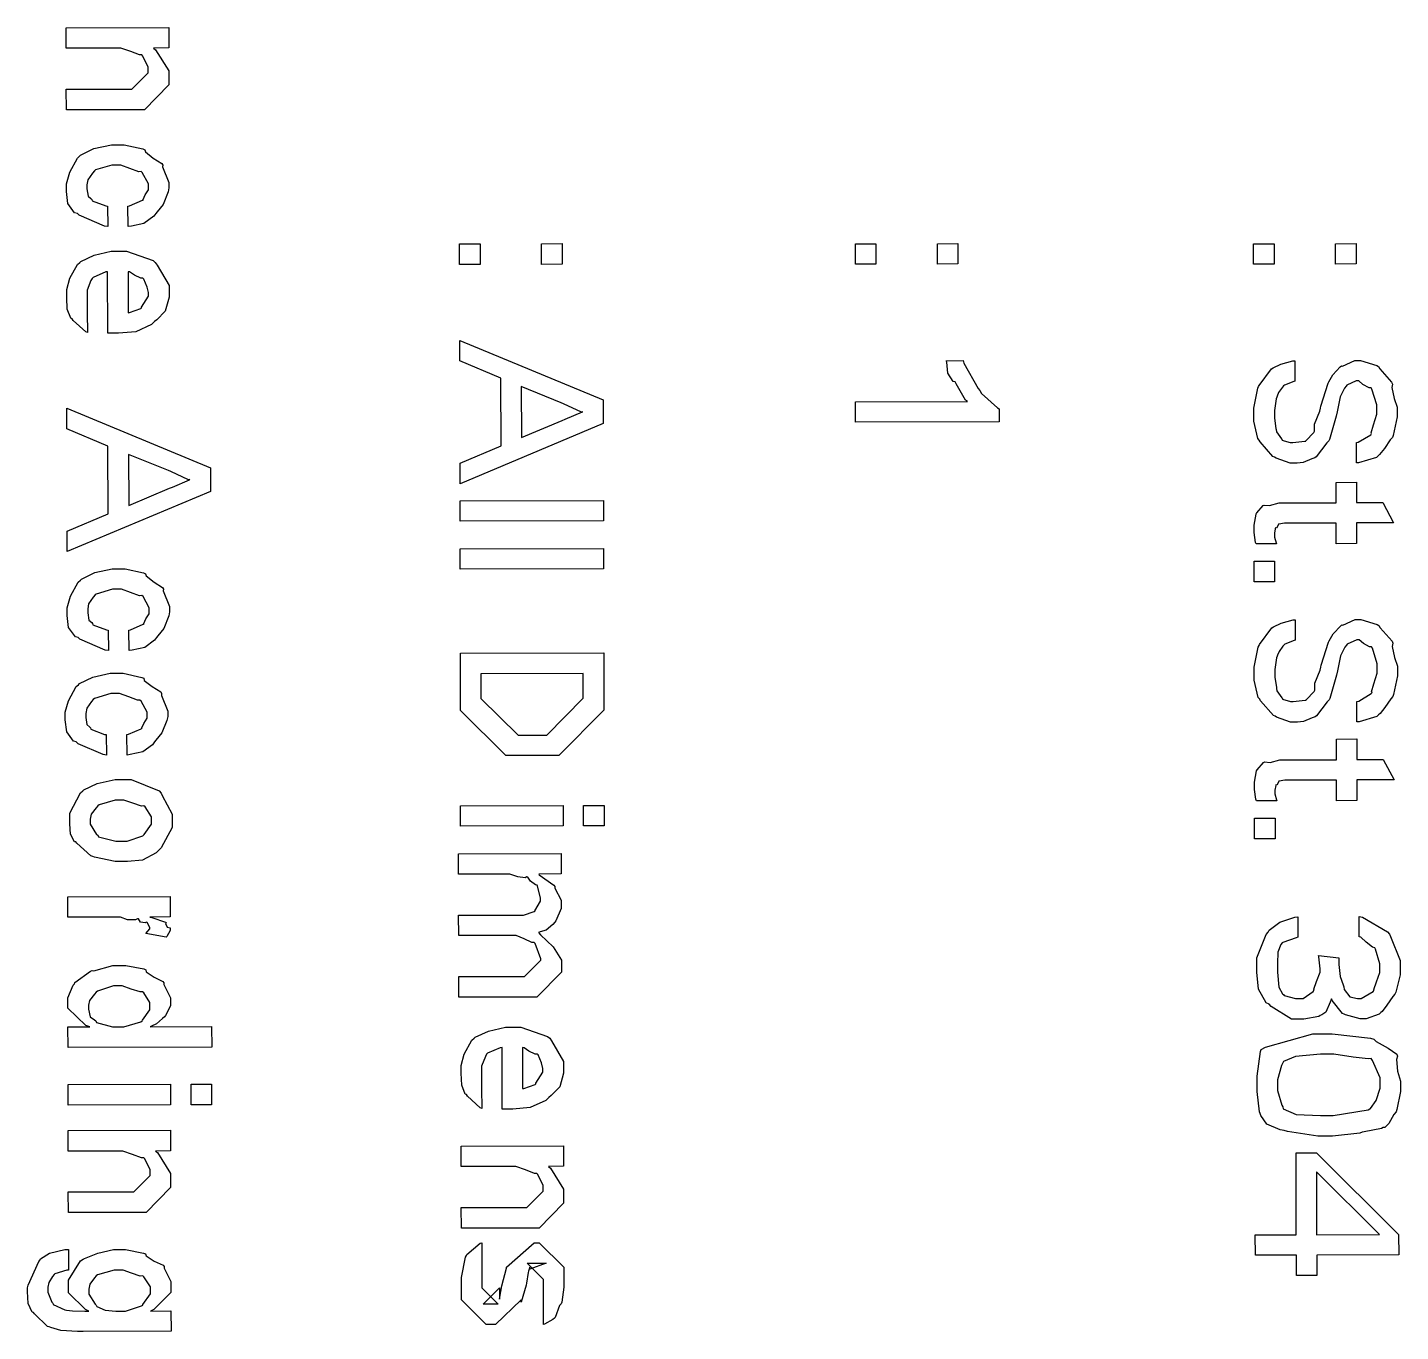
# Model space of a CAD drawing. Extents: x 0.1 to 11.6, y 0.3 to 16.2.
# Drawn here: x 6.43 to 7.361, y 2.392 to 3.276 of the extents above; entities that cross this region are included whole.
import ezdxf

# ---------------------------------------------------------------- set-up
doc = ezdxf.new("R2010")
doc.units = 0
doc.layers.get('0').update_dxf_attribs({"linetype": 'CONTINUOUS'})

msp = doc.modelspace()

# ---------------------------------------------------------------- linework, layer by layer
at = {"color": 0}
for points in [[(6.45649, 3.27582), (6.52593, 3.27604), (6.52593, 3.26215), (6.51574, 3.26193), (6.51708, 3.26085), (6.52593, 3.24669), (6.52593, 3.24197), (6.52593, 3.23719), (6.50944, 3.22026), (6.49837, 3.22026), (6.45671, 3.22026), (6.45649, 3.23415), (6.49511, 3.23415), (6.50097, 3.23415), (6.51204, 3.24522), (6.51204, 3.24631), (6.51204, 3.24908), (6.5084, 3.25663), (6.50771, 3.25738), (6.50618, 3.25738), (6.50017, 3.25965), (6.49343, 3.26193), (6.49121, 3.26193), (6.45649, 3.26193), (6.45649, 3.27582)], [(6.48443, 3.15483), (6.48465, 3.14094), (6.48242, 3.14128), (6.46528, 3.14865), (6.46403, 3.14985), (6.46218, 3.15033), (6.45757, 3.15674), (6.45665, 3.16476), (6.45665, 3.16743), (6.45665, 3.17003), (6.45882, 3.17785), (6.46403, 3.18739), (6.46556, 3.18869), (6.46625, 3.18951), (6.47526, 3.19385), (6.48714, 3.1965), (6.49115, 3.1965), (6.49582, 3.1965), (6.50846, 3.19362), (6.50982, 3.19303), (6.51019, 3.19162), (6.51551, 3.18744), (6.52132, 3.18381), (6.52197, 3.18261), (6.52181, 3.18143), (6.5261, 3.17079), (6.5261, 3.16721), (6.5255, 3.16444), (6.52208, 3.15603), (6.51807, 3.15099), (6.51719, 3.14985), (6.51585, 3.14794), (6.50917, 3.14307), (6.50071, 3.14128), (6.49854, 3.14094), (6.49832, 3.15483), (6.49946, 3.15506), (6.50814, 3.15886), (6.50874, 3.1594), (6.50863, 3.15944), (6.50999, 3.16243), (6.51221, 3.16601), (6.51221, 3.16721), (6.51221, 3.16997), (6.50803, 3.17757), (6.50722, 3.17828), (6.50564, 3.17822), (6.49962, 3.18039), (6.49343, 3.18261), (6.49138, 3.18261), (6.48742, 3.18261), (6.47635, 3.17936), (6.47553, 3.17871), (6.47433, 3.17731), (6.47114, 3.17275), (6.47054, 3.16928), (6.47054, 3.16808), (6.47054, 3.1665), (6.47135, 3.16168), (6.47325, 3.16), (6.47379, 3.1594), (6.47407, 3.15842), (6.48324, 3.155), (6.48443, 3.15483)], [(6.72319, 3.12924), (6.73708, 3.12924), (6.73708, 3.11535), (6.72319, 3.11535), (6.72319, 3.12924)], [(6.77875, 3.12924), (6.79264, 3.12944), (6.79264, 3.11556), (6.77875, 3.11535), (6.77875, 3.12924)], [(6.99154, 3.12929), (7.00543, 3.12929), (7.00543, 3.1154), (6.99154, 3.1154), (6.99154, 3.12929)], [(7.0471, 3.12929), (7.06099, 3.1295), (7.06099, 3.11561), (7.0471, 3.1154), (7.0471, 3.12929)], [(7.26144, 3.12929), (7.27533, 3.12929), (7.27533, 3.1154), (7.26144, 3.1154), (7.26144, 3.12929)], [(7.317, 3.12929), (7.33089, 3.1295), (7.33089, 3.11561), (7.317, 3.1154), (7.317, 3.12929)], [(6.47065, 3.08257), (6.47086, 3.06913), (6.46972, 3.0695), (6.4611, 3.07732), (6.46044, 3.07844), (6.45953, 3.07878), (6.45719, 3.0849), (6.45676, 3.09293), (6.45676, 3.0956), (6.45676, 3.09819), (6.45893, 3.1059), (6.46414, 3.11535), (6.46565, 3.11664), (6.46642, 3.1174), (6.47537, 3.12158), (6.48693, 3.12424), (6.49083, 3.12424), (6.49735, 3.12424), (6.51535, 3.11794), (6.51687, 3.11664), (6.51801, 3.11486), (6.52621, 3.10092), (6.52621, 3.09625), (6.52621, 3.0931), (6.52365, 3.08365), (6.51785, 3.07781), (6.51622, 3.0765), (6.51421, 3.07454), (6.50364, 3.06967), (6.49192, 3.06868), (6.48801, 3.06868), (6.48719, 3.06868), (6.48535, 3.06868), (6.48475, 3.06868), (6.48454, 3.11035), (6.4834, 3.11029), (6.47472, 3.1065), (6.47412, 3.10579), (6.47325, 3.10433), (6.47065, 3.09782), (6.47065, 3.0956), (6.47065, 3.09364), (6.47065, 3.08925), (6.47065, 3.08778), (6.47065, 3.08649), (6.47065, 3.08356), (6.47065, 3.08257)], [(6.49843, 3.11035), (6.49843, 3.08257), (6.4994, 3.08268), (6.507, 3.08539), (6.50754, 3.08583), (6.50754, 3.08621), (6.51232, 3.09375), (6.51232, 3.09625), (6.51232, 3.09625), (6.51133, 3.09993), (6.50906, 3.10536), (6.5084, 3.10601), (6.50706, 3.1059), (6.50276, 3.10792), (6.49946, 3.11029), (6.49843, 3.11035)], [(6.72331, 3.06381), (6.82053, 3.02343), (6.82053, 3.00738), (6.72353, 2.96658), (6.72353, 2.98047), (6.75131, 2.99219), (6.75108, 3.03819), (6.72331, 3.04992), (6.72331, 3.06381)], [(6.99164, 3.00831), (6.99164, 3.02219), (7.06739, 3.0224), (7.06614, 3.02322), (7.05979, 3.03429), (7.05914, 3.03564), (7.05767, 3.03586), (7.05404, 3.04161), (7.05339, 3.04893), (7.05306, 3.04997), (7.06456, 3.05018), (7.06506, 3.04824), (7.07476, 3.03125), (7.07585, 3.02979), (7.07688, 3.02772), (7.08778, 3.01807), (7.08886, 3.01742), (7.08886, 3.00851), (6.99164, 3.00831)], [(7.28939, 3.04997), (7.28939, 3.03608), (7.28863, 3.03597), (7.28228, 3.03347), (7.28179, 3.03304), (7.28093, 3.03196), (7.27843, 3.02849), (7.27746, 3.02604), (7.27724, 3.02522), (7.27681, 3.02414), (7.2755, 3.01617), (7.2755, 3.01351), (7.2755, 3.01096), (7.27658, 3.00407), (7.27681, 3.00331), (7.27692, 3.00185), (7.28028, 2.99696), (7.28071, 2.99658), (7.28065, 2.99621), (7.28618, 2.99442), (7.28808, 2.99442), (7.28808, 2.99442), (7.29611, 2.99533), (7.29676, 2.9955), (7.29676, 2.99561), (7.30231, 3.00131), (7.30263, 3.00222), (7.30263, 3.00222), (7.30263, 3.00694), (7.30626, 3.01585), (7.30675, 3.01785), (7.30692, 3.0191), (7.3119, 3.03472), (7.31239, 3.03564), (7.31239, 3.03564), (7.31511, 3.04031), (7.32021, 3.0459), (7.32107, 3.0465), (7.32161, 3.04628), (7.32997, 3.05018), (7.33279, 3.05018), (7.33382, 3.05018), (7.345, 3.04676), (7.34603, 3.04606), (7.34694, 3.04454), (7.35504, 3.03543), (7.35558, 3.03413), (7.35519, 3.03185), (7.35667, 3.02436), (7.35883, 3.0185), (7.35883, 3.01654), (7.35883, 3.01187), (7.35612, 2.99924), (7.35558, 2.99789), (7.35411, 2.99625), (7.35015, 2.9904), (7.3469, 2.98628), (7.34581, 2.98551), (7.34467, 2.98438), (7.33262, 2.98079), (7.33128, 2.98074), (7.33128, 2.99463), (7.33242, 2.99479), (7.34093, 2.99983), (7.34147, 3.00071), (7.34115, 3.00108), (7.34272, 3.0064), (7.34494, 3.01372), (7.34494, 3.01611), (7.34494, 3.01996), (7.34169, 3.03071), (7.34104, 3.03151), (7.33968, 3.03157), (7.33561, 3.03396), (7.33285, 3.03629), (7.33192, 3.03629), (7.33106, 3.03629), (7.3246, 3.03342), (7.32411, 3.03282), (7.32303, 3.03136), (7.32015, 3.02539), (7.31853, 3.01764), (7.31803, 3.01525), (7.31743, 3.01232), (7.31282, 2.99658), (7.31239, 2.99571), (7.31099, 2.99431), (7.30382, 2.98486), (7.30285, 2.98421), (7.30089, 2.9834), (7.29497, 2.98101), (7.2909, 2.98053), (7.28961, 2.98053), (7.28614, 2.98053), (7.27681, 2.984), (7.27572, 2.98465), (7.27458, 2.98497), (7.26594, 2.9949), (7.26531, 2.99615), (7.26437, 2.99724), (7.26161, 3.00896), (7.26161, 3.01286), (7.26161, 3.01779), (7.26432, 3.03131), (7.26486, 3.03261), (7.26514, 3.0331), (7.27354, 3.04443), (7.27463, 3.04519), (7.27463, 3.04519), (7.27989, 3.04758), (7.28797, 3.04997), (7.28939, 3.04997)], [(6.76497, 3.03256), (6.76519, 2.99783), (6.79275, 3.00954), (6.79482, 3.01031), (6.80637, 3.01531), (6.80664, 3.0154), (6.80572, 3.01519), (6.79362, 3.02083), (6.7921, 3.02149), (6.76497, 3.03256)], [(6.45697, 3.01774), (6.55419, 2.97738), (6.55419, 2.96132), (6.45719, 2.92051), (6.45719, 2.9344), (6.48497, 2.94613), (6.48475, 2.99214), (6.45697, 3.00385), (6.45697, 3.01774)], [(6.49864, 2.98649), (6.49886, 2.95176), (6.52642, 2.96349), (6.52849, 2.96425), (6.54004, 2.96924), (6.54031, 2.96935), (6.53939, 2.96912), (6.52729, 2.97478), (6.52576, 2.97543), (6.49864, 2.98649)], [(7.27696, 2.92583), (7.26307, 2.92583), (7.26275, 2.92676), (7.26178, 2.93343), (7.26178, 2.9356), (7.26178, 2.93838), (7.26318, 2.94601), (7.26351, 2.94667), (7.26367, 2.94672), (7.26796, 2.95182), (7.2685, 2.9521), (7.2685, 2.9521), (7.27229, 2.95171), (7.27886, 2.95361), (7.28108, 2.95361), (7.31733, 2.95361), (7.31733, 2.9675), (7.33122, 2.96772), (7.33122, 2.95383), (7.34901, 2.95383), (7.35639, 2.93994), (7.33122, 2.93994), (7.33122, 2.92606), (7.31733, 2.92583), (7.31733, 2.93972), (7.28369, 2.93972), (7.28233, 2.93972), (7.27849, 2.93918), (7.27826, 2.93907), (7.27806, 2.93842), (7.27686, 2.93642), (7.27632, 2.93668), (7.27632, 2.93668), (7.27615, 2.93604), (7.27567, 2.93294), (7.27567, 2.93192), (7.27567, 2.93039), (7.27675, 2.92649), (7.27696, 2.92583)], [(6.72347, 2.95503), (6.82069, 2.95524), (6.82069, 2.94135), (6.72347, 2.94114), (6.72347, 2.95503)], [(6.72353, 2.92242), (6.82075, 2.92264), (6.82075, 2.90875), (6.72353, 2.90853), (6.72353, 2.92242)], [(7.26183, 2.91396), (7.27572, 2.91396), (7.27572, 2.90007), (7.26183, 2.90007), (7.26183, 2.91396)], [(6.48492, 2.86724), (6.48514, 2.85335), (6.48292, 2.85368), (6.46576, 2.86106), (6.46451, 2.86225), (6.46268, 2.86274), (6.45806, 2.86914), (6.45714, 2.87717), (6.45714, 2.87983), (6.45714, 2.88243), (6.45931, 2.89025), (6.46451, 2.89979), (6.46604, 2.9011), (6.46674, 2.90192), (6.47575, 2.90625), (6.48763, 2.9089), (6.49164, 2.9089), (6.49631, 2.9089), (6.50896, 2.90603), (6.51031, 2.90543), (6.51069, 2.90403), (6.516, 2.89985), (6.52181, 2.89621), (6.52246, 2.89501), (6.52229, 2.89382), (6.52658, 2.88319), (6.52658, 2.87961), (6.52599, 2.87685), (6.52257, 2.86843), (6.51856, 2.86339), (6.51768, 2.86225), (6.51633, 2.86035), (6.50965, 2.85547), (6.50119, 2.85368), (6.49903, 2.85335), (6.49881, 2.86724), (6.49994, 2.86746), (6.50863, 2.87125), (6.50922, 2.87181), (6.50911, 2.87185), (6.51047, 2.87483), (6.51269, 2.87842), (6.51269, 2.87961), (6.51269, 2.88238), (6.50851, 2.88997), (6.50771, 2.89068), (6.50613, 2.89063), (6.50011, 2.89279), (6.49392, 2.89501), (6.49186, 2.89501), (6.4879, 2.89501), (6.47683, 2.89176), (6.47601, 2.89111), (6.47482, 2.88971), (6.47163, 2.88514), (6.47103, 2.88167), (6.47103, 2.88049), (6.47103, 2.8789), (6.47185, 2.87408), (6.47374, 2.8724), (6.47428, 2.87181), (6.47456, 2.87082), (6.48372, 2.8674), (6.48492, 2.86724)], [(7.28965, 2.87429), (7.28965, 2.8604), (7.2889, 2.86029), (7.28256, 2.85781), (7.28207, 2.85736), (7.28119, 2.85628), (7.27869, 2.85281), (7.27772, 2.85038), (7.2775, 2.84956), (7.27707, 2.84847), (7.27576, 2.8405), (7.27578, 2.83783), (7.27576, 2.83529), (7.27686, 2.8284), (7.27707, 2.82764), (7.27718, 2.82617), (7.28054, 2.82129), (7.28097, 2.8209), (7.28093, 2.82053), (7.28646, 2.81874), (7.28836, 2.81874), (7.28836, 2.81874), (7.29639, 2.81967), (7.29704, 2.81982), (7.29704, 2.81993), (7.30257, 2.82563), (7.3029, 2.82656), (7.3029, 2.82656), (7.3029, 2.83128), (7.30653, 2.84017), (7.30701, 2.84218), (7.30718, 2.84343), (7.31218, 2.85906), (7.31267, 2.85997), (7.31267, 2.85997), (7.31537, 2.86464), (7.32047, 2.87022), (7.32135, 2.87082), (7.32189, 2.87061), (7.33024, 2.87451), (7.33306, 2.87451), (7.3341, 2.87451), (7.34526, 2.8711), (7.34631, 2.87039), (7.34722, 2.86888), (7.35531, 2.85975), (7.35585, 2.85846), (7.35547, 2.85617), (7.35693, 2.84868), (7.3591, 2.84283), (7.3591, 2.84088), (7.3591, 2.83621), (7.35639, 2.82357), (7.35585, 2.82221), (7.35439, 2.82058), (7.35042, 2.81472), (7.34717, 2.8106), (7.34608, 2.80985), (7.34494, 2.80871), (7.3329, 2.80512), (7.33154, 2.80507), (7.33154, 2.81896), (7.33268, 2.81913), (7.34119, 2.82417), (7.34174, 2.82503), (7.34142, 2.82542), (7.34299, 2.83074), (7.34521, 2.83806), (7.34521, 2.84044), (7.34521, 2.84429), (7.34196, 2.85504), (7.34131, 2.85585), (7.33996, 2.8559), (7.33589, 2.85829), (7.33311, 2.86062), (7.33219, 2.86062), (7.33133, 2.86062), (7.32487, 2.85775), (7.32437, 2.85715), (7.32329, 2.85568), (7.32042, 2.84972), (7.31879, 2.84196), (7.31831, 2.83957), (7.31771, 2.83664), (7.3131, 2.8209), (7.31267, 2.82004), (7.31125, 2.81862), (7.3041, 2.80919), (7.30311, 2.80854), (7.30117, 2.80772), (7.29525, 2.80533), (7.29118, 2.80485), (7.28987, 2.80485), (7.2864, 2.80485), (7.27707, 2.80832), (7.27599, 2.80897), (7.27485, 2.80929), (7.26622, 2.81922), (7.26557, 2.82047), (7.26465, 2.82156), (7.26187, 2.83328), (7.26187, 2.83718), (7.26187, 2.84212), (7.2646, 2.85562), (7.26514, 2.85693), (7.2654, 2.85742), (7.27382, 2.86876), (7.2749, 2.86953), (7.2749, 2.86953), (7.28017, 2.8719), (7.28825, 2.87429), (7.28965, 2.87429)], [(6.72368, 2.85157), (6.8209, 2.85178), (6.8209, 2.82292), (6.8209, 2.81293), (6.79053, 2.78233), (6.77294, 2.78213), (6.7545, 2.78213), (6.72368, 2.81272), (6.72368, 2.82118), (6.72368, 2.85157)], [(6.48361, 2.79639), (6.48383, 2.7825), (6.48161, 2.78282), (6.46446, 2.79021), (6.46322, 2.79139), (6.46137, 2.79189), (6.45676, 2.79829), (6.45583, 2.80632), (6.45583, 2.80897), (6.45583, 2.81158), (6.45801, 2.81939), (6.46322, 2.82894), (6.46474, 2.83024), (6.46544, 2.83106), (6.47444, 2.83539), (6.48633, 2.83806), (6.49035, 2.83806), (6.49501, 2.83806), (6.50765, 2.83518), (6.509, 2.83458), (6.50939, 2.83317), (6.51471, 2.829), (6.52051, 2.82536), (6.52115, 2.82417), (6.521, 2.82297), (6.52528, 2.81233), (6.52528, 2.80876), (6.52468, 2.80599), (6.52126, 2.79758), (6.51725, 2.79254), (6.51639, 2.7914), (6.51503, 2.7895), (6.50836, 2.78461), (6.49989, 2.78282), (6.49772, 2.7825), (6.4975, 2.79639), (6.49864, 2.79661), (6.50732, 2.8004), (6.50792, 2.80094), (6.50781, 2.801), (6.50917, 2.80399), (6.51139, 2.80757), (6.51139, 2.80876), (6.51139, 2.81153), (6.50722, 2.81913), (6.5064, 2.81982), (6.50483, 2.81976), (6.49881, 2.82194), (6.49262, 2.82417), (6.49056, 2.82417), (6.4866, 2.82417), (6.47553, 2.8209), (6.47472, 2.82026), (6.47353, 2.81885), (6.47032, 2.81429), (6.46972, 2.81082), (6.46972, 2.80963), (6.46972, 2.80806), (6.47054, 2.80322), (6.47244, 2.80154), (6.47299, 2.80094), (6.47325, 2.79997), (6.48242, 2.79656), (6.48361, 2.79639)], [(6.73757, 2.83768), (6.73757, 2.82183), (6.73757, 2.82096), (6.76275, 2.79601), (6.77317, 2.79601), (6.78228, 2.79601), (6.80701, 2.82118), (6.80701, 2.82226), (6.80701, 2.83789), (6.73757, 2.83768)], [(7.27724, 2.75157), (7.26335, 2.75157), (7.26301, 2.7525), (7.26204, 2.75917), (7.26204, 2.76133), (7.26204, 2.76411), (7.26346, 2.77175), (7.26378, 2.7724), (7.26394, 2.77246), (7.26822, 2.77756), (7.26878, 2.77783), (7.26878, 2.77783), (7.27257, 2.77746), (7.27914, 2.77935), (7.28136, 2.77935), (7.3176, 2.77935), (7.3176, 2.79324), (7.33149, 2.79346), (7.33149, 2.77957), (7.34928, 2.77957), (7.35667, 2.76568), (7.33149, 2.76568), (7.33149, 2.75179), (7.3176, 2.75157), (7.3176, 2.76546), (7.28396, 2.76546), (7.28261, 2.76546), (7.27875, 2.76492), (7.27854, 2.76481), (7.27832, 2.76417), (7.27713, 2.76215), (7.27658, 2.76243), (7.27658, 2.76243), (7.27642, 2.76178), (7.27593, 2.75868), (7.27593, 2.75765), (7.27593, 2.75612), (7.27701, 2.75222), (7.27724, 2.75157)], [(6.49354, 2.76585), (6.50038, 2.76585), (6.51937, 2.75825), (6.52089, 2.75672), (6.52154, 2.7551), (6.52826, 2.74251), (6.52826, 2.73828), (6.52826, 2.73329), (6.52083, 2.71963), (6.51937, 2.71832), (6.51747, 2.71631), (6.50808, 2.71132), (6.49799, 2.71029), (6.49463, 2.71029), (6.48958, 2.71029), (6.47564, 2.71322), (6.47444, 2.71376), (6.47304, 2.71408), (6.4636, 2.72265), (6.46294, 2.72374), (6.46208, 2.72374), (6.45931, 2.72894), (6.45882, 2.73579), (6.45882, 2.73807), (6.45882, 2.74311), (6.46619, 2.75694), (6.46772, 2.75825), (6.46843, 2.759), (6.47749, 2.76318), (6.48953, 2.76585), (6.49354, 2.76585)], [(6.49354, 2.75196), (6.48964, 2.75196), (6.47879, 2.74869), (6.47792, 2.74804), (6.47672, 2.74669), (6.47336, 2.7424), (6.47271, 2.73915), (6.47271, 2.73807), (6.47271, 2.73557), (6.47706, 2.72874), (6.47792, 2.72808), (6.47835, 2.72711), (6.49007, 2.72418), (6.49397, 2.72418), (6.49778, 2.72418), (6.50831, 2.72765), (6.50917, 2.72831), (6.50928, 2.72862), (6.51438, 2.73574), (6.51438, 2.73807), (6.51438, 2.74056), (6.51004, 2.7474), (6.50917, 2.74804), (6.50754, 2.74789), (6.50151, 2.74978), (6.4955, 2.75196), (6.49354, 2.75196)], [(6.72385, 2.74815), (6.79329, 2.74837), (6.79329, 2.73449), (6.72385, 2.73426), (6.72385, 2.74815)], [(6.80718, 2.74837), (6.82107, 2.74837), (6.82107, 2.73449), (6.80718, 2.73449), (6.80718, 2.74837)], [(7.26215, 2.73969), (7.27604, 2.73969), (7.27604, 2.72581), (7.26215, 2.72581), (7.26215, 2.73969)], [(6.7225, 2.7156), (6.79194, 2.71582), (6.79194, 2.70193), (6.77696, 2.70171), (6.77701, 2.70117), (6.78711, 2.69433), (6.78782, 2.69347), (6.78765, 2.69217), (6.79194, 2.68419), (6.79194, 2.68153), (6.79194, 2.67844), (6.78847, 2.66997), (6.78782, 2.66917), (6.78646, 2.66769), (6.78179, 2.66385), (6.77772, 2.66254), (6.77653, 2.66222), (6.7781, 2.66069), (6.78668, 2.65246), (6.79215, 2.6435), (6.79215, 2.64051), (6.79215, 2.63531), (6.77544, 2.61837), (6.76937, 2.61837), (6.72271, 2.61837), (6.72271, 2.63226), (6.76264, 2.63226), (6.76719, 2.63226), (6.77826, 2.64333), (6.77826, 2.64399), (6.77821, 2.64421), (6.77447, 2.65474), (6.77371, 2.65549), (6.77219, 2.65549), (6.76682, 2.65776), (6.76139, 2.66004), (6.7596, 2.66004), (6.72271, 2.66004), (6.7225, 2.67393), (6.76372, 2.67393), (6.76639, 2.67393), (6.77376, 2.67632), (6.77436, 2.67676), (6.77408, 2.67697), (6.77806, 2.68349), (6.77806, 2.68565), (6.77806, 2.68565), (6.77604, 2.69368), (6.77567, 2.69433), (6.77453, 2.69444), (6.77126, 2.69694), (6.76947, 2.69971), (6.76872, 2.69997), (6.76758, 2.69928), (6.76253, 2.69982), (6.75722, 2.70171), (6.75549, 2.70171), (6.7225, 2.70171), (6.7225, 2.7156)], [(6.45751, 2.68647), (6.52696, 2.68668), (6.52696, 2.67279), (6.51307, 2.67258), (6.51449, 2.67225), (6.52371, 2.66922), (6.52414, 2.66889), (6.52387, 2.66835), (6.52485, 2.66585), (6.52696, 2.66536), (6.52696, 2.66519), (6.52696, 2.66363), (6.52458, 2.65944), (6.52414, 2.6589), (6.51047, 2.66151), (6.51047, 2.66151), (6.51307, 2.66461), (6.51307, 2.66564), (6.51307, 2.66564), (6.51124, 2.66889), (6.5109, 2.66911), (6.51004, 2.66872), (6.50678, 2.66922), (6.50537, 2.67139), (6.50483, 2.6715), (6.50347, 2.67068), (6.49789, 2.67074), (6.49332, 2.67258), (6.49181, 2.67258), (6.45751, 2.67258), (6.45751, 2.68647)], [(7.29144, 2.67285), (7.29144, 2.65896), (7.29021, 2.65864), (7.28136, 2.65539), (7.28082, 2.65506), (7.28, 2.65392), (7.27794, 2.64876), (7.27756, 2.64111), (7.27756, 2.63857), (7.27756, 2.63519), (7.27854, 2.62511), (7.28097, 2.62056), (7.28168, 2.62011), (7.28207, 2.61942), (7.28987, 2.61729), (7.29254, 2.61729), (7.29503, 2.61729), (7.30182, 2.62218), (7.30251, 2.62315), (7.30225, 2.62364), (7.30419, 2.62885), (7.30664, 2.63536), (7.30664, 2.63747), (7.30653, 2.63758), (7.30556, 2.64572), (7.30533, 2.6466), (7.31922, 2.64507), (7.31922, 2.64458), (7.31922, 2.6435), (7.31922, 2.64312), (7.31922, 2.6404), (7.32004, 2.63222), (7.3221, 2.62663), (7.32269, 2.62532), (7.32292, 2.62354), (7.32667, 2.61849), (7.33182, 2.61751), (7.33356, 2.61751), (7.33447, 2.61751), (7.34244, 2.62224), (7.3431, 2.62315), (7.34289, 2.62358), (7.34472, 2.62869), (7.347, 2.63514), (7.347, 2.63726), (7.347, 2.6409), (7.34407, 2.65082), (7.34353, 2.65181), (7.34207, 2.65218), (7.33783, 2.65565), (7.33425, 2.6589), (7.33311, 2.65918), (7.33311, 2.67307), (7.33529, 2.67264), (7.35232, 2.66271), (7.35351, 2.66114), (7.35417, 2.6594), (7.36089, 2.64328), (7.36089, 2.63792), (7.36089, 2.63351), (7.35781, 2.62169), (7.35721, 2.62033), (7.35574, 2.61871), (7.35178, 2.61279), (7.34864, 2.60867), (7.34765, 2.60796), (7.34662, 2.60688), (7.33778, 2.60362), (7.33485, 2.60362), (7.33361, 2.60362), (7.32379, 2.60633), (7.32292, 2.60688), (7.32172, 2.60715), (7.31478, 2.61594), (7.31424, 2.61708), (7.31332, 2.61486), (7.31033, 2.60813), (7.30761, 2.60622), (7.30664, 2.60579), (7.30556, 2.60519), (7.29546, 2.6034), (7.2921, 2.6034), (7.28706, 2.6034), (7.27333, 2.61193), (7.27192, 2.61361), (7.26986, 2.61442), (7.26471, 2.62375), (7.26367, 2.63536), (7.26367, 2.63921), (7.26367, 2.64501), (7.26997, 2.66092), (7.27126, 2.66243), (7.27192, 2.66368), (7.27924, 2.66922), (7.28939, 2.67264), (7.29144, 2.67285)], [(6.45763, 2.5981), (6.47239, 2.5981), (6.46983, 2.59907), (6.45763, 2.61074), (6.45763, 2.61458), (6.45763, 2.61779), (6.46121, 2.62642), (6.46197, 2.62739), (6.46229, 2.62825), (6.47282, 2.63596), (6.47412, 2.6365), (6.47521, 2.63618), (6.48807, 2.63976), (6.49235, 2.63976), (6.49685, 2.63976), (6.509, 2.63743), (6.51036, 2.63693), (6.51074, 2.63553), (6.51606, 2.63183), (6.52197, 2.62901), (6.52274, 2.62804), (6.52263, 2.6269), (6.52707, 2.61783), (6.52707, 2.61481), (6.52707, 2.61236), (6.52382, 2.60579), (6.52317, 2.60504), (6.52181, 2.60385), (6.51758, 2.60026), (6.51438, 2.59853), (6.5134, 2.5981), (6.55485, 2.59831), (6.55507, 2.58442), (6.45785, 2.58421), (6.45763, 2.5981)], [(6.49235, 2.62588), (6.48844, 2.62588), (6.4776, 2.62244), (6.47672, 2.62175), (6.47553, 2.62039), (6.47217, 2.616), (6.47151, 2.61285), (6.47151, 2.61176), (6.47151, 2.61008), (6.47271, 2.60487), (6.47564, 2.60286), (6.47651, 2.60221), (6.47689, 2.60118), (6.48779, 2.5981), (6.49149, 2.59808), (6.49561, 2.5981), (6.50711, 2.60157), (6.50797, 2.60221), (6.50808, 2.6026), (6.51318, 2.60981), (6.51318, 2.61219), (6.51318, 2.61464), (6.509, 2.62131), (6.50819, 2.62196), (6.50662, 2.62181), (6.5006, 2.62369), (6.49442, 2.62588), (6.49235, 2.62588)], [(6.73801, 2.55632), (6.73822, 2.54286), (6.73708, 2.54324), (6.72846, 2.55106), (6.72781, 2.55219), (6.72689, 2.55251), (6.72456, 2.55865), (6.72412, 2.56668), (6.72412, 2.56933), (6.72412, 2.57194), (6.72629, 2.57964), (6.7315, 2.58908), (6.73301, 2.59039), (6.73378, 2.59115), (6.74274, 2.59532), (6.75429, 2.59799), (6.75819, 2.59799), (6.76471, 2.59799), (6.78271, 2.59169), (6.78424, 2.59039), (6.78538, 2.5886), (6.79357, 2.57465), (6.79357, 2.56999), (6.79357, 2.56685), (6.79101, 2.5574), (6.78521, 2.55154), (6.78358, 2.55024), (6.78157, 2.54829), (6.771, 2.5434), (6.75928, 2.54243), (6.75537, 2.54243), (6.75456, 2.54243), (6.75271, 2.54243), (6.75211, 2.54243), (6.7519, 2.5841), (6.75076, 2.58404), (6.74208, 2.58024), (6.74149, 2.57954), (6.74061, 2.57807), (6.73801, 2.57156), (6.73801, 2.56933), (6.73801, 2.56739), (6.73801, 2.56299), (6.73801, 2.56153), (6.73801, 2.56022), (6.73801, 2.55729), (6.73801, 2.55632)], [(7.31244, 2.59347), (7.31467, 2.59353), (7.34076, 2.59044), (7.34304, 2.58979), (7.34451, 2.58832), (7.35269, 2.58371), (7.35856, 2.5796), (7.35889, 2.57829), (7.35824, 2.57601), (7.359, 2.56814), (7.36106, 2.56131), (7.36106, 2.55897), (7.36106, 2.55436), (7.3585, 2.54215), (7.35801, 2.54053), (7.35661, 2.53868), (7.35303, 2.53261), (7.35032, 2.53), (7.34933, 2.52989), (7.34814, 2.52929), (7.33643, 2.52707), (7.33501, 2.52664), (7.3335, 2.52604), (7.315, 2.52408), (7.31267, 2.52404), (7.30501, 2.52403), (7.28435, 2.52729), (7.28207, 2.52794), (7.27935, 2.52826), (7.2705, 2.53222), (7.26633, 2.53814), (7.266, 2.53944), (7.26546, 2.54058), (7.26383, 2.55425), (7.26383, 2.55876), (7.26383, 2.56478), (7.26617, 2.58143), (7.26665, 2.58285), (7.26953, 2.58436), (7.30171, 2.59349), (7.31244, 2.59347)], [(6.76579, 2.5841), (6.76579, 2.55632), (6.76676, 2.55643), (6.77436, 2.55914), (6.7749, 2.55957), (6.7749, 2.55994), (6.77968, 2.56749), (6.77968, 2.56999), (6.77968, 2.56999), (6.77869, 2.57368), (6.77642, 2.5791), (6.77576, 2.57975), (6.77442, 2.57964), (6.77013, 2.58165), (6.76682, 2.58404), (6.76579, 2.5841)], [(7.31244, 2.57958), (7.30675, 2.57958), (7.28982, 2.57813), (7.28174, 2.57471), (7.28119, 2.57374), (7.28033, 2.57206), (7.27772, 2.56213), (7.27772, 2.55876), (7.27772, 2.55507), (7.2806, 2.54497), (7.28119, 2.544), (7.28147, 2.54249), (7.29025, 2.53868), (7.30686, 2.53793), (7.31244, 2.53793), (7.31537, 2.53797), (7.33908, 2.54178), (7.34022, 2.54249), (7.34076, 2.54281), (7.34451, 2.54818), (7.34717, 2.55647), (7.34717, 2.55919), (7.34717, 2.56358), (7.34207, 2.57531), (7.3411, 2.57676), (7.33914, 2.57639), (7.32904, 2.57764), (7.31592, 2.57964), (7.31244, 2.57958)], [(6.45774, 2.55897), (6.52718, 2.55919), (6.52718, 2.54531), (6.45774, 2.54508), (6.45774, 2.55897)], [(6.54107, 2.55919), (6.55496, 2.55919), (6.55496, 2.54531), (6.54107, 2.54531), (6.54107, 2.55919)], [(6.45779, 2.52783), (6.52724, 2.52806), (6.52724, 2.51417), (6.51704, 2.51394), (6.51839, 2.51286), (6.52724, 2.49869), (6.52724, 2.49397), (6.52724, 2.48921), (6.51074, 2.47228), (6.49968, 2.47228), (6.45801, 2.47228), (6.45779, 2.48617), (6.49642, 2.48617), (6.50228, 2.48617), (6.51335, 2.49724), (6.51335, 2.49832), (6.51335, 2.50108), (6.50971, 2.50863), (6.509, 2.50939), (6.50749, 2.50939), (6.50146, 2.51167), (6.49474, 2.51394), (6.49251, 2.51394), (6.45779, 2.51394), (6.45779, 2.52783)], [(6.72424, 2.51725), (6.79368, 2.51747), (6.79368, 2.50358), (6.78347, 2.50336), (6.78483, 2.50228), (6.79368, 2.48811), (6.79368, 2.4834), (6.79368, 2.47862), (6.77718, 2.46169), (6.76611, 2.46169), (6.72444, 2.46169), (6.72424, 2.47558), (6.76286, 2.47558), (6.76872, 2.47558), (6.77979, 2.48665), (6.77979, 2.48774), (6.77979, 2.4905), (6.77615, 2.49804), (6.77544, 2.49881), (6.77393, 2.49881), (6.7679, 2.50108), (6.76118, 2.50336), (6.75896, 2.50336), (6.72424, 2.50336), (6.72424, 2.51725)], [(7.26253, 2.45719), (7.29031, 2.45719), (7.29031, 2.51275), (7.30419, 2.51275), (7.35975, 2.45742), (7.35997, 2.44353), (7.30442, 2.44331), (7.30442, 2.42942), (7.29053, 2.42942), (7.29053, 2.44331), (7.26275, 2.44331), (7.26253, 2.45719)], [(7.30419, 2.45719), (7.34674, 2.45742), (7.30419, 2.49972), (7.30419, 2.45719)], [(6.73828, 2.45176), (6.73828, 2.43787), (6.73828, 2.43679), (6.73828, 2.43435), (6.73828, 2.43354), (6.73828, 2.43093), (6.73828, 2.42507), (6.73828, 2.42312), (6.73828, 2.42117), (6.74935, 2.4101), (6.74522, 2.4101), (6.73915, 2.4101), (6.75022, 2.42117), (6.75022, 2.41357), (6.75174, 2.42247), (6.75499, 2.4344), (6.75499, 2.43506), (6.77365, 2.45176), (6.77713, 2.45176), (6.79383, 2.43528), (6.79383, 2.42529), (6.79383, 2.42156), (6.79237, 2.4114), (6.7921, 2.41032), (6.79079, 2.40924), (6.78803, 2.4011), (6.78754, 2.40056), (6.7864, 2.39968), (6.78071, 2.39643), (6.77994, 2.39621), (6.77994, 2.4101), (6.77994, 2.41114), (6.77994, 2.41347), (6.77994, 2.41422), (6.77994, 2.41667), (6.77994, 2.42219), (6.77994, 2.42399), (6.77994, 2.42681), (6.76888, 2.43787), (6.77453, 2.43787), (6.7819, 2.43787), (6.77083, 2.43375), (6.77083, 2.43528), (6.76996, 2.43246), (6.76958, 2.43147), (6.76844, 2.42421), (6.76822, 2.4229), (6.76497, 2.4114), (6.76497, 2.41292), (6.7474, 2.39621), (6.74653, 2.39621), (6.7411, 2.39621), (6.72439, 2.41292), (6.72439, 2.42312), (6.72439, 2.42811), (6.72726, 2.44194), (6.72786, 2.44308), (6.72814, 2.44379), (6.73708, 2.45144), (6.73828, 2.45176)], [(6.45796, 2.44706), (6.45796, 2.43317), (6.45682, 2.43306), (6.44868, 2.43056), (6.44819, 2.43012), (6.44726, 2.42882), (6.44456, 2.42469), (6.44407, 2.4216), (6.44407, 2.42057), (6.44407, 2.41812), (6.44678, 2.4114), (6.44732, 2.41081), (6.4476, 2.40978), (6.45562, 2.40625), (6.45665, 2.40603), (6.45665, 2.40603), (6.46061, 2.40549), (6.46903, 2.40537), (6.47185, 2.40539), (6.46951, 2.40647), (6.45796, 2.41786), (6.45796, 2.42165), (6.45796, 2.42638), (6.46625, 2.43946), (6.46793, 2.44054), (6.46881, 2.44103), (6.47781, 2.44456), (6.48861, 2.44706), (6.49224, 2.44706), (6.49675, 2.44706), (6.50885, 2.44472), (6.51025, 2.44422), (6.51074, 2.44282), (6.51617, 2.43918), (6.52208, 2.43653), (6.52283, 2.43554), (6.52279, 2.4344), (6.5274, 2.42535), (6.5274, 2.42231), (6.5274, 2.41808), (6.51579, 2.40653), (6.51351, 2.40539), (6.5274, 2.4056), (6.52761, 2.39171), (6.46793, 2.3915), (6.46414, 2.3915), (6.45281, 2.39231), (6.44601, 2.39421), (6.44493, 2.39475), (6.44374, 2.39501), (6.43494, 2.40343), (6.43431, 2.40451), (6.43332, 2.40457), (6.43067, 2.41049), (6.43018, 2.41857), (6.43018, 2.42122), (6.43072, 2.42301), (6.43799, 2.43892), (6.43886, 2.44011), (6.43896, 2.44075), (6.44515, 2.44461), (6.45562, 2.4471), (6.45796, 2.44706)], [(6.49311, 2.43317), (6.48904, 2.43317), (6.47769, 2.4299), (6.47683, 2.42925), (6.47569, 2.4279), (6.47244, 2.42361), (6.47185, 2.42036), (6.47185, 2.41928), (6.47185, 2.41683), (6.47597, 2.41015), (6.47683, 2.4095), (6.47726, 2.40847), (6.48275, 2.40593), (6.49018, 2.40539), (6.49268, 2.40539), (6.49658, 2.40539), (6.50743, 2.40886), (6.50831, 2.4095), (6.5084, 2.40989), (6.51351, 2.4171), (6.51351, 2.41949), (6.51351, 2.42193), (6.50917, 2.4286), (6.50831, 2.42925), (6.50667, 2.4291), (6.50076, 2.43099), (6.49501, 2.43317), (6.49311, 2.43317)]]:
    msp.add_lwpolyline(points, close=True, dxfattribs=at)

doc.saveas('drawing.dxf')
